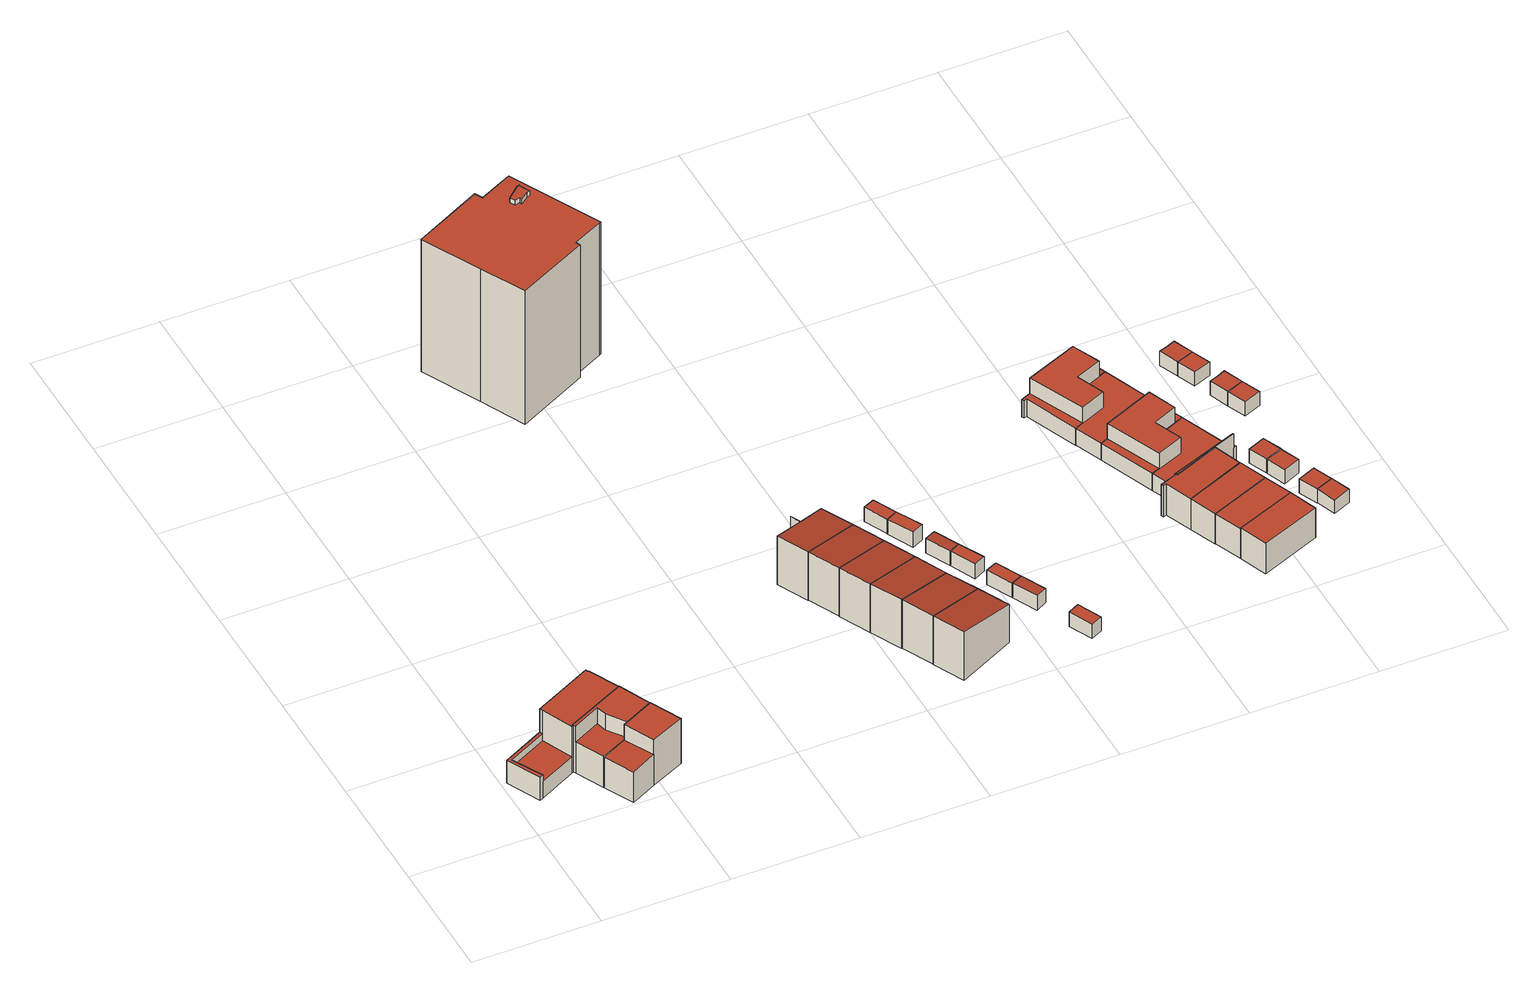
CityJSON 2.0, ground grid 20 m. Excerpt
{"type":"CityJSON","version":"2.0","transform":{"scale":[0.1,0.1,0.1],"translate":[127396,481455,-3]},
"CityObjects":{
"building1":{"type":"Building","attributes":{"b3_dak_type":"multiple horizontal","b3_h_dak_50p":5.93,"b3_h_dak_70p":5.96,"b3_h_dak_max":6.35,"b3_h_dak_min":0.41,"b3_h_maaiveld":-2.51,"b3_kas_warenhuis":false,"b3_mutatie_ahn3_ahn4":false,"b3_reconstructie_onvolledig":false,"b3_rmse_lod12":3.36,"b3_rmse_lod13":0.349,"b3_rmse_lod22":0.211,"b3_val3dity_lod12":"[]","b3_val3dity_lod13":"[]","b3_val3dity_lod22":"[]","b3_volume_lod12":894.72,"b3_volume_lod13":657.52,"b3_volume_lod22":664.89,"geconstateerd":false,"oorspronkelijkbouwjaar":2003,"status":"Pand in gebruik"},"children":["building1-1"]},
"building1-1":{"type":"BuildingPart","parents":["building1"],"geometry":[{"type":"Solid","lod":"2.2","boundaries":[[[[0,1,2,3,4,5,6,7,8,9,10]],[[11,9,8,12]],[[13,4,3,14]],[[14,3,2,15]],[[15,2,1,16]],[[17,5,4,13]],[[18,19,6,5,17]],[[20,21,22,19,18]],[[23,24,22,21]],[[25,0,10,26,27]],[[26,10,9,11]],[[28,7,6,19]],[[12,8,7,28,29]],[[16,1,0,25]],[[27,26,21,20]],[[29,28,24,23]],[[24,28,19,22]],[[27,20,18,17,13,14,15,16,25]],[[29,23,21,26,11,12]]]],"semantics":{"surfaces":[{"type":"GroundSurface"},{"type":"WallSurface","on_footprint_edge":true},{"type":"WallSurface","on_footprint_edge":false},{"type":"RoofSurface"}],"values":[[0,1,1,1,1,1,1,2,2,1,1,1,1,1,2,2,3,3,3]]}}]},
"building2":{"type":"Building","attributes":{"b3_dak_type":"multiple horizontal","b3_h_dak_50p":5.94,"b3_h_dak_70p":5.96,"b3_h_dak_max":6.34,"b3_h_dak_min":3.15,"b3_h_maaiveld":-2.44,"b3_kas_warenhuis":false,"b3_mutatie_ahn3_ahn4":false,"b3_reconstructie_onvolledig":false,"b3_rmse_lod12":1.77,"b3_rmse_lod13":1.77,"b3_rmse_lod22":0.0747,"b3_val3dity_lod12":"[]","b3_val3dity_lod13":"[]","b3_val3dity_lod22":"[]","b3_volume_lod12":487.64,"b3_volume_lod13":487.64,"b3_volume_lod22":422.28,"geconstateerd":false,"oorspronkelijkbouwjaar":2003,"status":"Pand in gebruik"},"children":["building2-1"]},
"building2-1":{"type":"BuildingPart","parents":["building2"],"geometry":[{"type":"Solid","lod":"2.2","boundaries":[[[[30,31,32,33,34,35]],[[36,33,32,37,38]],[[38,37,39,40]],[[37,32,31,41]],[[42,35,34,43]],[[43,34,33,36]],[[44,45,46,47]],[[47,46,30,35,42]],[[40,39,45,44]],[[41,31,30,46]],[[40,44,47,42,43,36,38]],[[41,46,45,39,37]]]],"semantics":{"surfaces":[{"type":"GroundSurface"},{"type":"WallSurface","on_footprint_edge":true},{"type":"WallSurface","on_footprint_edge":false},{"type":"RoofSurface"}],"values":[[0,1,2,1,1,1,2,1,2,1,3,3]]}}]},
"building3":{"type":"Building","attributes":{"b3_dak_type":"multiple horizontal","b3_h_dak_50p":5.92,"b3_h_dak_70p":5.95,"b3_h_dak_max":6.26,"b3_h_dak_min":3.17,"b3_h_maaiveld":-2.45,"b3_kas_warenhuis":false,"b3_mutatie_ahn3_ahn4":false,"b3_reconstructie_onvolledig":false,"b3_rmse_lod12":1.83,"b3_rmse_lod13":1.83,"b3_rmse_lod22":0.0848,"b3_val3dity_lod12":"[]","b3_val3dity_lod13":"[]","b3_val3dity_lod22":"[]","b3_volume_lod12":469.36,"b3_volume_lod13":469.36,"b3_volume_lod22":403.9,"geconstateerd":false,"oorspronkelijkbouwjaar":2003,"status":"Pand in gebruik"},"children":["building3-1"]},
"building3-1":{"type":"BuildingPart","parents":["building3"],"geometry":[{"type":"Solid","lod":"2.2","boundaries":[[[[48,35,49,50,51,31]],[[52,35,48,53,54]],[[55,49,35,52]],[[53,48,31,56]],[[54,53,57,58]],[[56,31,51,59]],[[59,51,50,57]],[[58,57,50,49,55]],[[59,57,53,56]],[[58,55,52,54]]]],"semantics":{"surfaces":[{"type":"GroundSurface"},{"type":"WallSurface","on_footprint_edge":true},{"type":"WallSurface","on_footprint_edge":false},{"type":"RoofSurface"}],"values":[[0,1,1,1,2,1,1,1,3,3]]}}]},
"building4":{"type":"Building","attributes":{"b3_dak_type":"multiple horizontal","b3_h_dak_50p":22.03,"b3_h_dak_70p":22.11,"b3_h_dak_max":22.99,"b3_h_dak_min":21.68,"b3_h_maaiveld":-2.44,"b3_kas_warenhuis":false,"b3_mutatie_ahn3_ahn4":false,"b3_reconstructie_onvolledig":false,"b3_rmse_lod12":0.159,"b3_rmse_lod13":0.159,"b3_rmse_lod22":0.104,"b3_val3dity_lod12":"[]","b3_val3dity_lod13":"[]","b3_val3dity_lod22":"[]","b3_volume_lod12":7779.36,"b3_volume_lod13":7779.36,"b3_volume_lod22":7761.01,"geconstateerd":false,"oorspronkelijkbouwjaar":2007,"status":"Pand in gebruik"},"children":["building4-1"]},
"building4-1":{"type":"BuildingPart","parents":["building4"],"geometry":[{"type":"Solid","lod":"2.2","boundaries":[[[[60,61,62,63,64,65,66,67,68,69]],[[70,65,64,71]],[[71,64,63,72]],[[73,74,75,76]],[[77,66,65,70]],[[78,67,66,77]],[[79,62,61,80]],[[76,75,81,82]],[[83,60,69,84]],[[84,69,68,85]],[[85,68,67,78]],[[72,63,62,79]],[[86,87,88,89]],[[90,91,87,86]],[[89,88,92,93]],[[82,81,94,95]],[[96,97,74,73]],[[80,61,60,83]],[[95,94,91,90]],[[93,92,97,96]],[[80,83,84,85,78,77,70,71,72,79],[97,92,88,87,91,94,81,75,74]],[[93,96,73,76,82,95,90,86,89]]]],"semantics":{"surfaces":[{"type":"GroundSurface"},{"type":"WallSurface","on_footprint_edge":true},{"type":"WallSurface","on_footprint_edge":false},{"type":"RoofSurface"}],"values":[[0,1,1,2,1,1,1,2,1,1,1,1,2,2,2,2,2,1,2,2,3,3]]}}]},
"building5":{"type":"Building","attributes":{"b3_dak_type":"multiple horizontal","b3_h_dak_50p":5.38,"b3_h_dak_70p":5.83,"b3_h_dak_max":6.62,"b3_h_dak_min":0.41,"b3_h_maaiveld":-2.47,"b3_kas_warenhuis":false,"b3_mutatie_ahn3_ahn4":false,"b3_reconstructie_onvolledig":false,"b3_rmse_lod12":1.92,"b3_rmse_lod13":0.634,"b3_rmse_lod22":0.0425,"b3_val3dity_lod12":"[]","b3_val3dity_lod13":"[]","b3_val3dity_lod22":"[]","b3_volume_lod12":529.55,"b3_volume_lod13":488.5,"b3_volume_lod22":467.4,"geconstateerd":false,"oorspronkelijkbouwjaar":2004,"status":"Pand in gebruik"},"children":["building5-1"]},
"building5-1":{"type":"BuildingPart","parents":["building5"],"geometry":[{"type":"Solid","lod":"2.2","boundaries":[[[[98,99,100,101,102,103,104,105]],[[106,101,100,107]],[[108,99,98,109]],[[109,98,105,110]],[[111,112,104,103,113]],[[114,115,112,111]],[[113,103,102,116]],[[116,102,101,106]],[[107,100,99,108,117]],[[117,108,115,114]],[[110,105,104,112]],[[117,114,111,113,116,106,107]],[[110,112,115,108,109]]]],"semantics":{"surfaces":[{"type":"GroundSurface"},{"type":"WallSurface","on_footprint_edge":true},{"type":"WallSurface","on_footprint_edge":false},{"type":"RoofSurface"}],"values":[[0,1,1,1,1,2,1,1,1,2,1,3,3]]}}]},
"building6":{"type":"Building","attributes":{"b3_dak_type":"multiple horizontal","b3_h_dak_50p":5.51,"b3_h_dak_70p":5.9,"b3_h_dak_max":6.64,"b3_h_dak_min":4.49,"b3_h_maaiveld":-2.45,"b3_kas_warenhuis":false,"b3_mutatie_ahn3_ahn4":false,"b3_reconstructie_onvolledig":false,"b3_rmse_lod12":0.691,"b3_rmse_lod13":0.691,"b3_rmse_lod22":0.0386,"b3_val3dity_lod12":"[]","b3_val3dity_lod13":"[]","b3_val3dity_lod22":"[]","b3_volume_lod12":462.56,"b3_volume_lod13":462.56,"b3_volume_lod22":440.81,"geconstateerd":false,"oorspronkelijkbouwjaar":2004,"status":"Pand in gebruik"},"children":["building6-1"]},
"building6-1":{"type":"BuildingPart","parents":["building6"],"geometry":[{"type":"Solid","lod":"2.2","boundaries":[[[[118,119,120,121]],[[122,119,118,123]],[[123,118,121,107]],[[106,120,119,122]],[[107,121,120,106]],[[107,106,122,123]]]],"semantics":{"surfaces":[{"type":"GroundSurface"},{"type":"WallSurface","on_footprint_edge":true},{"type":"RoofSurface"}],"values":[[0,1,1,1,1,2]]}}]},
"building7":{"type":"Building","attributes":{"b3_dak_type":"multiple horizontal","b3_h_dak_50p":5.5,"b3_h_dak_70p":5.89,"b3_h_dak_max":6.67,"b3_h_dak_min":0.16,"b3_h_maaiveld":-2.48,"b3_kas_warenhuis":false,"b3_mutatie_ahn3_ahn4":false,"b3_reconstructie_onvolledig":false,"b3_rmse_lod12":1.11,"b3_rmse_lod13":1.11,"b3_rmse_lod22":0.674,"b3_val3dity_lod12":"[]","b3_val3dity_lod13":"[]","b3_val3dity_lod22":"[]","b3_volume_lod12":463.87,"b3_volume_lod13":463.87,"b3_volume_lod22":442.3,"geconstateerd":false,"oorspronkelijkbouwjaar":2004,"status":"Pand in gebruik"},"children":["building7-1"]},
"building7-1":{"type":"BuildingPart","parents":["building7"],"geometry":[{"type":"Solid","lod":"2.2","boundaries":[[[[124,125,126,127]],[[128,125,124,129]],[[129,124,127,123]],[[122,126,125,128]],[[123,127,126,122]],[[123,122,128,129]]]],"semantics":{"surfaces":[{"type":"GroundSurface"},{"type":"WallSurface","on_footprint_edge":true},{"type":"RoofSurface"}],"values":[[0,1,1,1,1,2]]}}]},
"building8":{"type":"Building","attributes":{"b3_dak_type":"multiple horizontal","b3_h_dak_50p":5.53,"b3_h_dak_70p":5.92,"b3_h_dak_max":6.64,"b3_h_dak_min":-2.44,"b3_h_maaiveld":-2.46,"b3_kas_warenhuis":false,"b3_mutatie_ahn3_ahn4":false,"b3_reconstructie_onvolledig":false,"b3_rmse_lod12":1.17,"b3_rmse_lod13":1.17,"b3_rmse_lod22":0.809,"b3_val3dity_lod12":"[]","b3_val3dity_lod13":"[]","b3_val3dity_lod22":"[]","b3_volume_lod12":462.6,"b3_volume_lod13":462.6,"b3_volume_lod22":441.04,"geconstateerd":false,"oorspronkelijkbouwjaar":2004,"status":"Pand in gebruik"},"children":["building8-1"]},
"building8-1":{"type":"BuildingPart","parents":["building8"],"geometry":[{"type":"Solid","lod":"2.2","boundaries":[[[[130,131,125,124]],[[132,131,130,133]],[[133,130,124,129]],[[128,125,131,132]],[[129,124,125,128]],[[129,128,132,133]]]],"semantics":{"surfaces":[{"type":"GroundSurface"},{"type":"WallSurface","on_footprint_edge":true},{"type":"RoofSurface"}],"values":[[0,1,1,1,1,2]]}}]},
"building9":{"type":"Building","attributes":{"b3_dak_type":"multiple horizontal","b3_h_dak_50p":5.51,"b3_h_dak_70p":5.91,"b3_h_dak_max":6.62,"b3_h_dak_min":4.47,"b3_h_maaiveld":-2.45,"b3_kas_warenhuis":false,"b3_mutatie_ahn3_ahn4":false,"b3_reconstructie_onvolledig":false,"b3_rmse_lod12":0.677,"b3_rmse_lod13":0.677,"b3_rmse_lod22":0.0401,"b3_val3dity_lod12":"[]","b3_val3dity_lod13":"[]","b3_val3dity_lod22":"[]","b3_volume_lod12":461.9,"b3_volume_lod13":461.9,"b3_volume_lod22":440.9,"geconstateerd":false,"oorspronkelijkbouwjaar":2004,"status":"Pand in gebruik"},"children":["building9-1"]},
"building9-1":{"type":"BuildingPart","parents":["building9"],"geometry":[{"type":"Solid","lod":"2.2","boundaries":[[[[134,135,136,137]],[[133,135,134,132]],[[138,136,135,133]],[[132,134,137,139]],[[139,137,136,138]],[[139,138,133,132]]]],"semantics":{"surfaces":[{"type":"GroundSurface"},{"type":"WallSurface","on_footprint_edge":true},{"type":"RoofSurface"}],"values":[[0,1,1,1,1,2]]}}]},
"building10":{"type":"Building","attributes":{"b3_dak_type":"multiple horizontal","b3_h_dak_50p":5.49,"b3_h_dak_70p":5.87,"b3_h_dak_max":6.61,"b3_h_dak_min":4.48,"b3_h_maaiveld":-2.46,"b3_kas_warenhuis":false,"b3_mutatie_ahn3_ahn4":false,"b3_reconstructie_onvolledig":false,"b3_rmse_lod12":0.674,"b3_rmse_lod13":0.674,"b3_rmse_lod22":0.0416,"b3_val3dity_lod12":"[]","b3_val3dity_lod13":"[]","b3_val3dity_lod22":"[]","b3_volume_lod12":463.27,"b3_volume_lod13":463.27,"b3_volume_lod22":441.99,"geconstateerd":false,"oorspronkelijkbouwjaar":2004,"status":"Pand in gebruik"},"children":["building10-1"]},
"building10-1":{"type":"BuildingPart","parents":["building10"],"geometry":[{"type":"Solid","lod":"2.2","boundaries":[[[[140,141,142,143]],[[144,141,140,145]],[[145,140,143,138]],[[139,142,141,144]],[[138,143,142,139]],[[138,139,144,145]]]],"semantics":{"surfaces":[{"type":"GroundSurface"},{"type":"WallSurface","on_footprint_edge":true},{"type":"RoofSurface"}],"values":[[0,1,1,1,1,2]]}}]},
"building11":{"type":"Building","attributes":{"b3_dak_type":"multiple horizontal","b3_h_dak_50p":0.03,"b3_h_dak_70p":0.05,"b3_h_dak_max":0.15,"b3_h_dak_min":-0.16,"b3_h_maaiveld":-2.65,"b3_kas_warenhuis":false,"b3_mutatie_ahn3_ahn4":false,"b3_reconstructie_onvolledig":false,"b3_rmse_lod12":0.042,"b3_rmse_lod13":0.042,"b3_rmse_lod22":0.0392,"b3_val3dity_lod12":"[]","b3_val3dity_lod13":"[]","b3_val3dity_lod22":"[]","b3_volume_lod12":22.2,"b3_volume_lod13":22.2,"b3_volume_lod22":22.12,"geconstateerd":false,"oorspronkelijkbouwjaar":2004,"status":"Pand in gebruik"},"children":["building11-1"]},
"building11-1":{"type":"BuildingPart","parents":["building11"],"geometry":[{"type":"Solid","lod":"2.2","boundaries":[[[[146,147,148,149]],[[150,147,146,151]],[[152,148,147,150]],[[151,146,149,153]],[[153,149,148,152]],[[153,152,150,151]]]],"semantics":{"surfaces":[{"type":"GroundSurface"},{"type":"WallSurface","on_footprint_edge":true},{"type":"RoofSurface"}],"values":[[0,1,1,1,1,2]]}}]},
"building12":{"type":"Building","attributes":{"b3_dak_type":"multiple horizontal","b3_h_dak_50p":0.05,"b3_h_dak_70p":0.07,"b3_h_dak_max":0.18,"b3_h_dak_min":-0.13,"b3_h_maaiveld":-2.66,"b3_kas_warenhuis":false,"b3_mutatie_ahn3_ahn4":false,"b3_reconstructie_onvolledig":false,"b3_rmse_lod12":0.0441,"b3_rmse_lod13":0.0441,"b3_rmse_lod22":0.0405,"b3_val3dity_lod12":"[]","b3_val3dity_lod13":"[]","b3_val3dity_lod22":"[]","b3_volume_lod12":24.96,"b3_volume_lod13":24.96,"b3_volume_lod22":24.84,"geconstateerd":false,"oorspronkelijkbouwjaar":2004,"status":"Pand in gebruik"},"children":["building12-1"]},
"building12-1":{"type":"BuildingPart","parents":["building12"],"geometry":[{"type":"Solid","lod":"2.2","boundaries":[[[[154,155,156,157]],[[152,155,154,153]],[[158,156,155,152]],[[153,154,157,159]],[[159,157,156,158]],[[159,158,152,153]]]],"semantics":{"surfaces":[{"type":"GroundSurface"},{"type":"WallSurface","on_footprint_edge":true},{"type":"RoofSurface"}],"values":[[0,1,1,1,1,2]]}}]},
"building13":{"type":"Building","attributes":{"b3_dak_type":"multiple horizontal","b3_h_dak_50p":0.04,"b3_h_dak_70p":0.06,"b3_h_dak_max":0.17,"b3_h_dak_min":-0.24,"b3_h_maaiveld":-2.63,"b3_kas_warenhuis":false,"b3_mutatie_ahn3_ahn4":false,"b3_reconstructie_onvolledig":false,"b3_rmse_lod12":0.0513,"b3_rmse_lod13":0.0513,"b3_rmse_lod22":0.0457,"b3_val3dity_lod12":"[]","b3_val3dity_lod13":"[]","b3_val3dity_lod22":"[]","b3_volume_lod12":23.04,"b3_volume_lod13":23.04,"b3_volume_lod22":22.96,"geconstateerd":false,"oorspronkelijkbouwjaar":2004,"status":"Pand in gebruik"},"children":["building13-1"]},
"building13-1":{"type":"BuildingPart","parents":["building13"],"geometry":[{"type":"Solid","lod":"2.2","boundaries":[[[[160,161,162,163]],[[164,161,160,165]],[[165,160,163,166]],[[167,162,161,164]],[[166,163,162,167]],[[166,167,164,165]]]],"semantics":{"surfaces":[{"type":"GroundSurface"},{"type":"WallSurface","on_footprint_edge":true},{"type":"RoofSurface"}],"values":[[0,1,1,1,1,2]]}}]},
"building14":{"type":"Building","attributes":{"b3_dak_type":"multiple horizontal","b3_h_dak_50p":0.05,"b3_h_dak_70p":0.07,"b3_h_dak_max":0.26,"b3_h_dak_min":-0.05,"b3_h_maaiveld":-2.63,"b3_kas_warenhuis":false,"b3_mutatie_ahn3_ahn4":false,"b3_reconstructie_onvolledig":false,"b3_rmse_lod12":0.0462,"b3_rmse_lod13":0.0462,"b3_rmse_lod22":0.042,"b3_val3dity_lod12":"[]","b3_val3dity_lod13":"[]","b3_val3dity_lod22":"[]","b3_volume_lod12":24.1,"b3_volume_lod13":24.1,"b3_volume_lod22":24.06,"geconstateerd":false,"oorspronkelijkbouwjaar":2004,"status":"Pand in gebruik"},"children":["building14-1"]},
"building14-1":{"type":"BuildingPart","parents":["building14"],"geometry":[{"type":"Solid","lod":"2.2","boundaries":[[[[161,160,168,169]],[[165,160,161,164]],[[170,168,160,165]],[[164,161,169,171]],[[171,169,168,170]],[[171,170,165,164]]]],"semantics":{"surfaces":[{"type":"GroundSurface"},{"type":"WallSurface","on_footprint_edge":true},{"type":"RoofSurface"}],"values":[[0,1,1,1,1,2]]}}]},
"building15":{"type":"Building","attributes":{"b3_dak_type":"multiple horizontal","b3_h_dak_50p":0.04,"b3_h_dak_70p":0.05,"b3_h_dak_max":0.16,"b3_h_dak_min":-0.13,"b3_h_maaiveld":-2.64,"b3_kas_warenhuis":false,"b3_mutatie_ahn3_ahn4":false,"b3_reconstructie_onvolledig":false,"b3_rmse_lod12":0.0455,"b3_rmse_lod13":0.0455,"b3_rmse_lod22":0.0414,"b3_val3dity_lod12":"[]","b3_val3dity_lod13":"[]","b3_val3dity_lod22":"[]","b3_volume_lod12":24.13,"b3_volume_lod13":24.13,"b3_volume_lod22":24.02,"geconstateerd":false,"oorspronkelijkbouwjaar":2004,"status":"Pand in gebruik"},"children":["building15-1"]},
"building15-1":{"type":"BuildingPart","parents":["building15"],"geometry":[{"type":"Solid","lod":"2.2","boundaries":[[[[172,173,174,175]],[[176,173,172,177]],[[178,174,173,176]],[[177,172,175,179]],[[179,175,174,178]],[[179,178,176,177]]]],"semantics":{"surfaces":[{"type":"GroundSurface"},{"type":"WallSurface","on_footprint_edge":true},{"type":"RoofSurface"}],"values":[[0,1,1,1,1,2]]}}]},
"building16":{"type":"Building","attributes":{"b3_dak_type":"multiple horizontal","b3_h_dak_50p":0.04,"b3_h_dak_70p":0.06,"b3_h_dak_max":0.22,"b3_h_dak_min":-0.2,"b3_h_maaiveld":-2.63,"b3_kas_warenhuis":false,"b3_mutatie_ahn3_ahn4":false,"b3_reconstructie_onvolledig":false,"b3_rmse_lod12":0.0505,"b3_rmse_lod13":0.0505,"b3_rmse_lod22":0.0453,"b3_val3dity_lod12":"[]","b3_val3dity_lod13":"[]","b3_val3dity_lod22":"[]","b3_volume_lod12":23.14,"b3_volume_lod13":23.14,"b3_volume_lod22":23.05,"geconstateerd":false,"oorspronkelijkbouwjaar":2004,"status":"Pand in gebruik"},"children":["building16-1"]},
"building16-1":{"type":"BuildingPart","parents":["building16"],"geometry":[{"type":"Solid","lod":"2.2","boundaries":[[[[175,174,180,181]],[[178,174,175,182]],[[183,180,174,178]],[[182,175,181,184]],[[184,181,180,183]],[[184,183,178,182]]]],"semantics":{"surfaces":[{"type":"GroundSurface"},{"type":"WallSurface","on_footprint_edge":true},{"type":"RoofSurface"}],"values":[[0,1,1,1,1,2]]}}]},
"building17":{"type":"Building","attributes":{"b3_dak_type":"multiple horizontal","b3_h_dak_50p":0.05,"b3_h_dak_70p":0.06,"b3_h_dak_max":0.2,"b3_h_dak_min":-0.09,"b3_h_maaiveld":-2.61,"b3_kas_warenhuis":false,"b3_mutatie_ahn3_ahn4":false,"b3_reconstructie_onvolledig":false,"b3_rmse_lod12":0.0438,"b3_rmse_lod13":0.0438,"b3_rmse_lod22":0.0422,"b3_val3dity_lod12":"[]","b3_val3dity_lod13":"[]","b3_val3dity_lod22":"[]","b3_volume_lod12":21.63,"b3_volume_lod13":21.63,"b3_volume_lod22":21.57,"geconstateerd":false,"oorspronkelijkbouwjaar":2004,"status":"Pand in gebruik"},"children":["building17-1"]},
"building17-1":{"type":"BuildingPart","parents":["building17"],"geometry":[{"type":"Solid","lod":"2.2","boundaries":[[[[185,186,187,188]],[[189,186,185,190]],[[191,187,186,189]],[[190,185,188,192]],[[192,188,187,191]],[[192,191,189,190]]]],"semantics":{"surfaces":[{"type":"GroundSurface"},{"type":"WallSurface","on_footprint_edge":true},{"type":"RoofSurface"}],"values":[[0,1,1,1,1,2]]}}]},
"building18":{"type":"Building","attributes":{"b3_dak_type":"multiple horizontal","b3_h_dak_50p":3.53,"b3_h_dak_70p":3.54,"b3_h_dak_max":3.64,"b3_h_dak_min":0.43,"b3_h_maaiveld":-2.48,"b3_kas_warenhuis":false,"b3_mutatie_ahn3_ahn4":false,"b3_reconstructie_onvolledig":false,"b3_rmse_lod12":1.44,"b3_rmse_lod13":1.44,"b3_rmse_lod22":0.43,"b3_val3dity_lod12":"[]","b3_val3dity_lod13":"[]","b3_val3dity_lod22":"[]","b3_volume_lod12":504.89,"b3_volume_lod13":504.89,"b3_volume_lod22":448.36,"geconstateerd":false,"oorspronkelijkbouwjaar":1974,"status":"Pand in gebruik"},"children":["building18-1"]},
"building18-1":{"type":"BuildingPart","parents":["building18"],"geometry":[{"type":"Solid","lod":"2.2","boundaries":[[[[193,194,195,196,197,198,199,200,201,202,203,204,205,206,207,208]],[[209,201,200,210]],[[211,202,201,209]],[[212,194,193,213]],[[213,193,208,214]],[[210,200,199,215]],[[215,199,198,216]],[[214,208,207,217]],[[216,198,197,218]],[[217,207,206,219]],[[220,205,204,221]],[[221,204,203,222,223]],[[224,195,194,212]],[[223,222,225,226]],[[226,225,196,195,224,227]],[[228,219,206,205,220]],[[218,197,196,225]],[[222,203,202,211]],[[227,224,219,228]],[[219,224,212,213,214,217]],[[222,211,209,210,215,216,218,225]],[[227,228,220,221,223,226]]]],"semantics":{"surfaces":[{"type":"GroundSurface"},{"type":"WallSurface","on_footprint_edge":true},{"type":"WallSurface","on_footprint_edge":false},{"type":"RoofSurface"}],"values":[[0,1,1,1,1,1,1,1,1,1,1,1,1,2,1,1,1,1,2,3,3,3]]}}]},
"building19":{"type":"Building","attributes":{"b3_dak_type":"multiple horizontal","b3_h_dak_50p":3.21,"b3_h_dak_70p":3.25,"b3_h_dak_max":3.5,"b3_h_dak_min":3.13,"b3_h_maaiveld":-2.41,"b3_kas_warenhuis":false,"b3_mutatie_ahn3_ahn4":false,"b3_reconstructie_onvolledig":false,"b3_rmse_lod12":0.0863,"b3_rmse_lod13":0.0863,"b3_rmse_lod22":0.0724,"b3_val3dity_lod12":"[]","b3_val3dity_lod13":"[]","b3_val3dity_lod22":"[]","b3_volume_lod12":278.49,"b3_volume_lod13":278.49,"b3_volume_lod22":277.07,"geconstateerd":false,"oorspronkelijkbouwjaar":1974,"status":"Pand in gebruik"},"children":["building19-1"]},
"building19-1":{"type":"BuildingPart","parents":["building19"],"geometry":[{"type":"Solid","lod":"2.2","boundaries":[[[[229,230,231,232,233,234,235,236]],[[237,233,232,238]],[[239,234,233,237]],[[240,235,234,239]],[[238,232,231,241]],[[242,230,229,243]],[[241,231,230,242]],[[243,229,236,244]],[[244,236,235,240]],[[244,240,239,237,238,241,242,243]]]],"semantics":{"surfaces":[{"type":"GroundSurface"},{"type":"WallSurface","on_footprint_edge":true},{"type":"RoofSurface"}],"values":[[0,1,1,1,1,1,1,1,1,2]]}}]},
"building20":{"type":"Building","attributes":{"b3_dak_type":"multiple horizontal","b3_h_dak_50p":3.19,"b3_h_dak_70p":3.2,"b3_h_dak_max":3.31,"b3_h_dak_min":3.12,"b3_h_maaiveld":-2.36,"b3_kas_warenhuis":false,"b3_mutatie_ahn3_ahn4":false,"b3_reconstructie_onvolledig":false,"b3_rmse_lod12":0.0229,"b3_rmse_lod13":0.0229,"b3_rmse_lod22":0.0209,"b3_val3dity_lod12":"[]","b3_val3dity_lod13":"[]","b3_val3dity_lod22":"[]","b3_volume_lod12":269.62,"b3_volume_lod13":269.62,"b3_volume_lod22":269.23,"geconstateerd":false,"oorspronkelijkbouwjaar":1974,"status":"Pand in gebruik"},"children":["building20-1"]},
"building20-1":{"type":"BuildingPart","parents":["building20"],"geometry":[{"type":"Solid","lod":"2.2","boundaries":[[[[245,246,247,236,248]],[[249,247,246,250]],[[251,248,236,244]],[[244,236,247,249]],[[250,246,245,252]],[[252,245,248,251]],[[252,251,244,249,250]]]],"semantics":{"surfaces":[{"type":"GroundSurface"},{"type":"WallSurface","on_footprint_edge":true},{"type":"RoofSurface"}],"values":[[0,1,1,1,1,1,2]]}}]},
"building21":{"type":"Building","attributes":{"b3_dak_type":"multiple horizontal","b3_h_dak_50p":3.19,"b3_h_dak_70p":3.2,"b3_h_dak_max":3.3,"b3_h_dak_min":3.12,"b3_h_maaiveld":-2.34,"b3_kas_warenhuis":false,"b3_mutatie_ahn3_ahn4":false,"b3_reconstructie_onvolledig":false,"b3_rmse_lod12":0.0255,"b3_rmse_lod13":0.0255,"b3_rmse_lod22":0.0231,"b3_val3dity_lod12":"[]","b3_val3dity_lod13":"[]","b3_val3dity_lod22":"[]","b3_volume_lod12":270.54,"b3_volume_lod13":270.54,"b3_volume_lod22":270.03,"geconstateerd":false,"oorspronkelijkbouwjaar":1974,"status":"Pand in gebruik"},"children":["building21-1"]},
"building21-1":{"type":"BuildingPart","parents":["building21"],"geometry":[{"type":"Solid","lod":"2.2","boundaries":[[[[253,254,255,256]],[[250,254,253,249]],[[257,255,254,250]],[[249,253,256,258]],[[258,256,255,257]],[[258,257,250,249]]]],"semantics":{"surfaces":[{"type":"GroundSurface"},{"type":"WallSurface","on_footprint_edge":true},{"type":"RoofSurface"}],"values":[[0,1,1,1,1,2]]}}]},
"building22":{"type":"Building","attributes":{"b3_dak_type":"multiple horizontal","b3_h_dak_50p":3.51,"b3_h_dak_70p":3.53,"b3_h_dak_max":3.8,"b3_h_dak_min":0.61,"b3_h_maaiveld":-2.36,"b3_kas_warenhuis":false,"b3_mutatie_ahn3_ahn4":false,"b3_reconstructie_onvolledig":false,"b3_rmse_lod12":1.44,"b3_rmse_lod13":1.44,"b3_rmse_lod22":0.496,"b3_val3dity_lod12":"[]","b3_val3dity_lod13":"[]","b3_val3dity_lod22":"[]","b3_volume_lod12":491.62,"b3_volume_lod13":491.62,"b3_volume_lod22":436.11,"geconstateerd":false,"oorspronkelijkbouwjaar":1974,"status":"Pand in gebruik"},"children":["building22-1"]},
"building22-1":{"type":"BuildingPart","parents":["building22"],"geometry":[{"type":"Solid","lod":"2.2","boundaries":[[[[259,260,261,262,263,264,265,266,267,268]],[[269,270,271,272]],[[270,267,266,273]],[[274,260,259,275]],[[275,259,268,276]],[[273,266,265,277]],[[278,263,262,279]],[[272,271,264,263,278]],[[280,281,276,282]],[[281,261,260,274]],[[277,265,264,271]],[[282,276,268,267,270,269]],[[279,262,261,281,280]],[[281,274,275,276]],[[277,271,270,273]],[[279,280,282,269,272,278]]]],"semantics":{"surfaces":[{"type":"GroundSurface"},{"type":"WallSurface","on_footprint_edge":false},{"type":"WallSurface","on_footprint_edge":true},{"type":"RoofSurface"}],"values":[[0,1,2,2,2,2,2,2,1,2,2,2,2,3,3,3]]}}]},
"building23":{"type":"Building","attributes":{"b3_dak_type":"multiple horizontal","b3_h_dak_50p":3.2,"b3_h_dak_70p":3.24,"b3_h_dak_max":3.52,"b3_h_dak_min":3.11,"b3_h_maaiveld":-2.33,"b3_kas_warenhuis":false,"b3_mutatie_ahn3_ahn4":false,"b3_reconstructie_onvolledig":false,"b3_rmse_lod12":0.0971,"b3_rmse_lod13":0.0971,"b3_rmse_lod22":0.0737,"b3_val3dity_lod12":"[]","b3_val3dity_lod13":"[]","b3_val3dity_lod22":"[]","b3_volume_lod12":273.11,"b3_volume_lod13":273.11,"b3_volume_lod22":271.87,"geconstateerd":false,"oorspronkelijkbouwjaar":1974,"status":"Pand in gebruik"},"children":["building23-1"]},
"building23-1":{"type":"BuildingPart","parents":["building23"],"geometry":[{"type":"Solid","lod":"2.2","boundaries":[[[[256,255,283,284]],[[257,255,256,285]],[[286,283,255,257]],[[285,256,284,287]],[[287,284,283,286]],[[287,286,257,285]]]],"semantics":{"surfaces":[{"type":"GroundSurface"},{"type":"WallSurface","on_footprint_edge":true},{"type":"RoofSurface"}],"values":[[0,1,1,1,1,2]]}}]},
"building24":{"type":"Building","attributes":{"b3_dak_type":"multiple horizontal","b3_h_dak_50p":0.74,"b3_h_dak_70p":0.75,"b3_h_dak_max":3.65,"b3_h_dak_min":0.63,"b3_h_maaiveld":-2.36,"b3_kas_warenhuis":false,"b3_mutatie_ahn3_ahn4":false,"b3_reconstructie_onvolledig":false,"b3_rmse_lod12":0.631,"b3_rmse_lod13":0.631,"b3_rmse_lod22":0.635,"b3_val3dity_lod12":"[]","b3_val3dity_lod13":"[]","b3_val3dity_lod22":"[]","b3_volume_lod12":256.49,"b3_volume_lod13":256.49,"b3_volume_lod22":255.33,"geconstateerd":false,"oorspronkelijkbouwjaar":1974,"status":"Pand in gebruik"},"children":["building24-1"]},
"building24-1":{"type":"BuildingPart","parents":["building24"],"geometry":[{"type":"Solid","lod":"2.2","boundaries":[[[[288,289,290,259,266,291]],[[275,259,290,211]],[[292,289,288,293]],[[211,290,289,292]],[[293,288,291,217]],[[217,291,266,273]],[[273,266,259,275]],[[273,275,211,292,293,217]]]],"semantics":{"surfaces":[{"type":"GroundSurface"},{"type":"WallSurface","on_footprint_edge":true},{"type":"RoofSurface"}],"values":[[0,1,1,1,1,1,1,2]]}}]},
"building25":{"type":"Building","attributes":{"b3_dak_type":"multiple horizontal","b3_h_dak_50p":0.72,"b3_h_dak_70p":0.73,"b3_h_dak_max":3.31,"b3_h_dak_min":0.63,"b3_h_maaiveld":-2.36,"b3_kas_warenhuis":false,"b3_mutatie_ahn3_ahn4":false,"b3_reconstructie_onvolledig":false,"b3_rmse_lod12":0.509,"b3_rmse_lod13":0.509,"b3_rmse_lod22":0.0355,"b3_val3dity_lod12":"[]","b3_val3dity_lod13":"[]","b3_val3dity_lod22":"[]","b3_volume_lod12":254.57,"b3_volume_lod13":254.57,"b3_volume_lod22":263.53,"geconstateerd":false,"oorspronkelijkbouwjaar":1974,"status":"Pand in gebruik"},"children":["building25-1"]},
"building25-1":{"type":"BuildingPart","parents":["building25"],"geometry":[{"type":"Solid","lod":"2.2","boundaries":[[[[263,262,260,294,295,296,297,234,233,298,265]],[[299,295,294,300]],[[301,262,263,302]],[[274,260,262,301]],[[302,263,265,277]],[[277,265,298,303]],[[304,303,298,233,237]],[[305,297,296,306]],[[239,234,297,305,307]],[[237,233,234,239]],[[300,294,260,274]],[[306,296,295,299]],[[307,305,308,309]],[[309,308,303,304]],[[309,304,237,239,307]],[[303,308,305,306,299,300,274,301,302,277]]]],"semantics":{"surfaces":[{"type":"GroundSurface"},{"type":"WallSurface","on_footprint_edge":true},{"type":"WallSurface","on_footprint_edge":false},{"type":"RoofSurface"}],"values":[[0,1,1,1,1,1,1,1,1,1,1,1,2,2,3,3]]}}]},
"building26":{"type":"Building","attributes":{"b3_dak_type":"multiple horizontal","b3_h_dak_50p":0.16,"b3_h_dak_70p":0.17,"b3_h_dak_max":0.23,"b3_h_dak_min":0.08,"b3_h_maaiveld":-2.39,"b3_kas_warenhuis":false,"b3_mutatie_ahn3_ahn4":false,"b3_reconstructie_onvolledig":false,"b3_rmse_lod12":0.0251,"b3_rmse_lod13":0.0251,"b3_rmse_lod22":0.0237,"b3_val3dity_lod12":"[]","b3_val3dity_lod13":"[]","b3_val3dity_lod22":"[]","b3_volume_lod12":25.3,"b3_volume_lod13":25.3,"b3_volume_lod22":25.23,"geconstateerd":false,"oorspronkelijkbouwjaar":1974,"status":"Pand in gebruik"},"children":["building26-1"]},
"building26-1":{"type":"BuildingPart","parents":["building26"],"geometry":[{"type":"Solid","lod":"2.2","boundaries":[[[[310,311,312,313]],[[314,311,310,315]],[[315,310,313,316]],[[317,312,311,314]],[[316,313,312,317]],[[316,317,314,315]]]],"semantics":{"surfaces":[{"type":"GroundSurface"},{"type":"WallSurface","on_footprint_edge":true},{"type":"RoofSurface"}],"values":[[0,1,1,1,1,2]]}}]},
"building27":{"type":"Building","attributes":{"b3_dak_type":"multiple horizontal","b3_h_dak_50p":0.16,"b3_h_dak_70p":0.17,"b3_h_dak_max":0.23,"b3_h_dak_min":-0.01,"b3_h_maaiveld":-2.41,"b3_kas_warenhuis":false,"b3_mutatie_ahn3_ahn4":false,"b3_reconstructie_onvolledig":false,"b3_rmse_lod12":0.0305,"b3_rmse_lod13":0.0305,"b3_rmse_lod22":0.027,"b3_val3dity_lod12":"[]","b3_val3dity_lod13":"[]","b3_val3dity_lod22":"[]","b3_volume_lod12":25.46,"b3_volume_lod13":25.46,"b3_volume_lod22":25.35,"geconstateerd":false,"oorspronkelijkbouwjaar":1974,"status":"Pand in gebruik"},"children":["building27-1"]},
"building27-1":{"type":"BuildingPart","parents":["building27"],"geometry":[{"type":"Solid","lod":"2.2","boundaries":[[[[311,310,318,319]],[[320,310,311,314]],[[321,318,310,320]],[[314,311,319,322]],[[322,319,318,321]],[[322,321,320,314]]]],"semantics":{"surfaces":[{"type":"GroundSurface"},{"type":"WallSurface","on_footprint_edge":true},{"type":"RoofSurface"}],"values":[[0,1,1,1,1,2]]}}]},
"building28":{"type":"Building","attributes":{"b3_dak_type":"multiple horizontal","b3_h_dak_50p":0.17,"b3_h_dak_70p":0.18,"b3_h_dak_max":0.38,"b3_h_dak_min":0.04,"b3_h_maaiveld":-2.37,"b3_kas_warenhuis":false,"b3_mutatie_ahn3_ahn4":false,"b3_reconstructie_onvolledig":false,"b3_rmse_lod12":0.0466,"b3_rmse_lod13":0.0466,"b3_rmse_lod22":0.0465,"b3_val3dity_lod12":"[]","b3_val3dity_lod13":"[]","b3_val3dity_lod22":"[]","b3_volume_lod12":25.24,"b3_volume_lod13":25.24,"b3_volume_lod22":25.22,"geconstateerd":false,"oorspronkelijkbouwjaar":1974,"status":"Pand in gebruik"},"children":["building28-1"]},
"building28-1":{"type":"BuildingPart","parents":["building28"],"geometry":[{"type":"Solid","lod":"2.2","boundaries":[[[[323,324,325,326]],[[327,324,323,328]],[[329,325,324,327]],[[328,323,326,330]],[[330,326,325,329]],[[330,329,327,328]]]],"semantics":{"surfaces":[{"type":"GroundSurface"},{"type":"WallSurface","on_footprint_edge":true},{"type":"RoofSurface"}],"values":[[0,1,1,1,1,2]]}}]},
"building29":{"type":"Building","attributes":{"b3_dak_type":"multiple horizontal","b3_h_dak_50p":0.16,"b3_h_dak_70p":0.17,"b3_h_dak_max":0.2,"b3_h_dak_min":-0.01,"b3_h_maaiveld":-2.35,"b3_kas_warenhuis":false,"b3_mutatie_ahn3_ahn4":false,"b3_reconstructie_onvolledig":false,"b3_rmse_lod12":0.029,"b3_rmse_lod13":0.029,"b3_rmse_lod22":0.0273,"b3_val3dity_lod12":"[]","b3_val3dity_lod13":"[]","b3_val3dity_lod22":"[]","b3_volume_lod12":24.9,"b3_volume_lod13":24.9,"b3_volume_lod22":24.8,"geconstateerd":false,"oorspronkelijkbouwjaar":1974,"status":"Pand in gebruik"},"children":["building29-1"]},
"building29-1":{"type":"BuildingPart","parents":["building29"],"geometry":[{"type":"Solid","lod":"2.2","boundaries":[[[[331,332,333,334]],[[329,332,331,330]],[[335,333,332,329]],[[330,331,334,336]],[[336,334,333,335]],[[336,335,329,330]]]],"semantics":{"surfaces":[{"type":"GroundSurface"},{"type":"WallSurface","on_footprint_edge":true},{"type":"RoofSurface"}],"values":[[0,1,1,1,1,2]]}}]},
"building30":{"type":"Building","attributes":{"b3_dak_type":"multiple horizontal","b3_h_dak_50p":0.16,"b3_h_dak_70p":0.17,"b3_h_dak_max":0.21,"b3_h_dak_min":-0.02,"b3_h_maaiveld":-2.38,"b3_kas_warenhuis":false,"b3_mutatie_ahn3_ahn4":false,"b3_reconstructie_onvolledig":false,"b3_rmse_lod12":0.03,"b3_rmse_lod13":0.03,"b3_rmse_lod22":0.0267,"b3_val3dity_lod12":"[]","b3_val3dity_lod13":"[]","b3_val3dity_lod22":"[]","b3_volume_lod12":25.07,"b3_volume_lod13":25.07,"b3_volume_lod22":24.96,"geconstateerd":false,"oorspronkelijkbouwjaar":1974,"status":"Pand in gebruik"},"children":["building30-1"]},
"building30-1":{"type":"BuildingPart","parents":["building30"],"geometry":[{"type":"Solid","lod":"2.2","boundaries":[[[[337,338,339,340,341]],[[342,338,337,343]],[[344,339,338,342]],[[345,340,339,344]],[[343,337,341,346]],[[346,341,340,345]],[[346,345,344,342,343]]]],"semantics":{"surfaces":[{"type":"GroundSurface"},{"type":"WallSurface","on_footprint_edge":true},{"type":"RoofSurface"}],"values":[[0,1,1,1,1,1,2]]}}]},
"building31":{"type":"Building","attributes":{"b3_dak_type":"multiple horizontal","b3_h_dak_50p":0.16,"b3_h_dak_70p":0.17,"b3_h_dak_max":0.24,"b3_h_dak_min":0.03,"b3_h_maaiveld":-2.38,"b3_kas_warenhuis":false,"b3_mutatie_ahn3_ahn4":false,"b3_reconstructie_onvolledig":false,"b3_rmse_lod12":0.0272,"b3_rmse_lod13":0.0272,"b3_rmse_lod22":0.0253,"b3_val3dity_lod12":"[]","b3_val3dity_lod13":"[]","b3_val3dity_lod22":"[]","b3_volume_lod12":24.99,"b3_volume_lod13":24.99,"b3_volume_lod22":24.93,"geconstateerd":false,"oorspronkelijkbouwjaar":1974,"status":"Pand in gebruik"},"children":["building31-1"]},
"building31-1":{"type":"BuildingPart","parents":["building31"],"geometry":[{"type":"Solid","lod":"2.2","boundaries":[[[[338,337,347,348]],[[343,337,338,342]],[[349,347,337,343]],[[342,338,348,350]],[[350,348,347,349]],[[350,349,343,342]]]],"semantics":{"surfaces":[{"type":"GroundSurface"},{"type":"WallSurface","on_footprint_edge":true},{"type":"RoofSurface"}],"values":[[0,1,1,1,1,2]]}}]},
"building32":{"type":"Building","attributes":{"b3_dak_type":"multiple horizontal","b3_h_dak_50p":0.16,"b3_h_dak_70p":0.17,"b3_h_dak_max":0.21,"b3_h_dak_min":-0.02,"b3_h_maaiveld":-2.4,"b3_kas_warenhuis":false,"b3_mutatie_ahn3_ahn4":false,"b3_reconstructie_onvolledig":false,"b3_rmse_lod12":0.0294,"b3_rmse_lod13":0.0294,"b3_rmse_lod22":0.0272,"b3_val3dity_lod12":"[]","b3_val3dity_lod13":"[]","b3_val3dity_lod22":"[]","b3_volume_lod12":25.32,"b3_volume_lod13":25.32,"b3_volume_lod22":25.22,"geconstateerd":false,"oorspronkelijkbouwjaar":1974,"status":"Pand in gebruik"},"children":["building32-1"]},
"building32-1":{"type":"BuildingPart","parents":["building32"],"geometry":[{"type":"Solid","lod":"2.2","boundaries":[[[[351,352,353,354,355]],[[356,352,351,357]],[[358,353,352,356]],[[359,354,353,358]],[[357,351,355,360]],[[360,355,354,359]],[[360,359,358,356,357]]]],"semantics":{"surfaces":[{"type":"GroundSurface"},{"type":"WallSurface","on_footprint_edge":true},{"type":"RoofSurface"}],"values":[[0,1,1,1,1,1,2]]}}]},
"building33":{"type":"Building","attributes":{"b3_dak_type":"multiple horizontal","b3_h_dak_50p":0.16,"b3_h_dak_70p":0.17,"b3_h_dak_max":0.24,"b3_h_dak_min":0.07,"b3_h_maaiveld":-2.4,"b3_kas_warenhuis":false,"b3_mutatie_ahn3_ahn4":false,"b3_reconstructie_onvolledig":false,"b3_rmse_lod12":0.0265,"b3_rmse_lod13":0.0265,"b3_rmse_lod22":0.0243,"b3_val3dity_lod12":"[]","b3_val3dity_lod13":"[]","b3_val3dity_lod22":"[]","b3_volume_lod12":25.27,"b3_volume_lod13":25.27,"b3_volume_lod22":25.17,"geconstateerd":false,"oorspronkelijkbouwjaar":1974,"status":"Pand in gebruik"},"children":["building33-1"]},
"building33-1":{"type":"BuildingPart","parents":["building33"],"geometry":[{"type":"Solid","lod":"2.2","boundaries":[[[[361,362,352,351]],[[363,362,361,364]],[[364,361,351,357]],[[356,352,362,363]],[[357,351,352,356]],[[357,356,363,364]]]],"semantics":{"surfaces":[{"type":"GroundSurface"},{"type":"WallSurface","on_footprint_edge":true},{"type":"RoofSurface"}],"values":[[0,1,1,1,1,2]]}}]}
},
"vertices":[
[168,195,5],[170,191,5],[171,191,5],[195,144,5],[100,97,5],[101,96,5],[99,95,5],[40,66,5],[34,63,5],[8,116,5],[75,149,5],[8,116,47],[34,63,47],[100,97,90],[195,144,89],[171,191,90],[170,191,90],[101,96,90],[99,95,90],[99,95,35],[77,144,90],[77,144,47],[77,144,35],[15,113,47],[15,113,35],[168,195,90],[75,149,47],[75,149,90],[40,66,35],[40,66,47],
[172,71,6],[125,48,6],[103,92,6],[100,97,6],[195,144,6],[219,94,6],[100,97,92],[103,92,63],[103,92,92],[147,115,62],[147,115,91],[125,48,63],[219,94,89],[195,144,90],[152,98,91],[152,98,62],[172,71,62],[172,71,90],
[166,68,6],[243,46,6],[189,21,6],[148,1,6],[219,94,90],[166,68,62],[166,68,90],[243,46,89],[125,48,62],[189,21,63],[189,21,90],[148,1,62],
[447,1013,6],[519,869,6],[517,868,6],[469,844,6],[472,837,6],[360,782,6],[326,852,6],[279,945,6],[388,999,6],[394,987,6],[360,782,252],[472,837,251],[469,844,251],[444,979,258],[444,979,250],[423,961,250],[423,961,258],[326,852,251],[279,945,250],[517,868,250],[519,869,250],[428,953,250],[428,953,258],[447,1013,249],[394,987,250],[388,999,250],[450,961,258],[450,961,250],[455,962,250],[455,962,258],[437,951,258],[437,951,250],[447,979,250],[447,979,258],[436,955,250],[436,955,258],[447,980,258],[447,980,250],
[610,389,5],[618,373,5],[643,323,5],[552,278,5],[528,327,5],[575,351,5],[568,367,5],[567,368,5],[552,278,95],[643,323,75],[618,373,36],[610,389,35],[567,368,35],[568,367,84],[568,367,35],[575,351,84],[576,351,84],[576,351,36],[528,327,95],[618,373,75],
[667,274,6],[576,229,6],[552,278,6],[643,323,6],[576,229,95],[667,274,75],
[691,225,5],[600,180,5],[576,229,5],[667,274,5],[600,180,95],[691,225,75],
[715,175,5],[625,131,5],[625,131,95],[715,175,75],
[625,131,6],[715,175,6],[740,126,6],[649,81,6],[740,126,75],[649,81,95],
[764,77,5],[673,32,5],[649,81,5],[740,126,5],[673,32,95],[764,77,75],
[695,395,4],[713,403,4],[731,367,4],[713,358,4],[713,403,30],[695,395,31],[731,367,30],[713,358,30],
[713,358,3],[731,367,3],[751,326,3],[733,317,3],[751,326,31],[733,317,31],
[779,268,4],[762,259,4],[743,298,4],[760,307,4],[762,259,31],[779,268,30],[760,307,30],[743,298,31],
[799,228,4],[781,219,4],[799,228,31],[781,219,31],
[790,201,4],[808,210,4],[828,170,4],[810,161,4],[808,210,30],[790,201,31],[828,170,30],[810,161,30],
[847,131,4],[829,122,4],[810,161,31],[847,131,30],[829,122,31],
[854,72,4],[872,81,4],[890,44,4],[872,35,4],[872,81,31],[854,72,31],[890,44,30],[872,35,30],
[989,492,5],[987,496,5],[1003,503,5],[1086,537,5],[1097,542,5],[1098,539,5],[1105,541,5],[1105,540,5],[1100,538,5],[1117,498,5],[1105,493,5],[1064,476,5],[1082,432,5],[1042,415,5],[1028,409,5],[994,494,5],[1100,538,37],[1105,540,37],[1117,498,37],[987,496,37],[989,492,37],[994,494,37],[1105,541,37],[1098,539,37],[1028,409,37],[1097,542,37],[1042,415,37],[1082,432,65],[1064,476,65],[1105,493,37],[1105,493,65],[1003,503,37],[1086,537,37],[1086,537,65],[1003,503,65],[1042,415,65],
[1077,222,6],[1072,220,6],[1070,224,6],[1099,235,6],[1100,233,6],[1172,262,6],[1189,219,6],[1094,180,6],[1100,233,63],[1099,235,63],[1172,262,63],[1189,219,62],[1070,224,63],[1072,220,63],[1077,222,63],[1094,180,62],
[1190,218,6],[1207,175,6],[1111,137,6],[1188,218,6],[1111,137,62],[1207,175,62],[1188,218,62],[1190,218,62],
[1111,137,7],[1207,175,7],[1225,132,7],[1129,93,7],[1225,132,62],[1129,93,62],
[1153,409,6],[1171,365,6],[1157,360,6],[1119,343,6],[1137,299,6],[1095,282,6],[1082,277,6],[1046,365,6],[1058,370,6],[1139,404,6],[1058,370,65],[1058,370,37],[1095,282,37],[1095,282,65],[1046,365,37],[1171,365,37],[1153,409,37],[1139,404,37],[1082,277,37],[1137,299,65],[1119,343,65],[1157,360,65],[1157,360,37],[1139,404,65],
[1242,88,7],[1146,49,7],[1129,93,64],[1242,88,61],[1146,49,63],
[1082,432,6],[1064,476,6],[1117,498,6],[1028,409,6],[1064,476,37],[1082,432,37],
[1205,280,6],[1210,282,6],[1212,278,6],[1207,276,6],[1098,238,6],[1210,282,37],[1205,280,37],[1119,343,37],[1137,299,37],[1098,238,37],[1098,238,61],[1207,276,37],[1212,278,37],[1207,276,63],[1206,277,37],[1206,277,63],
[1268,251,6],[1241,240,6],[1228,270,6],[1256,282,6],[1241,240,32],[1268,251,32],[1256,282,31],[1228,270,32],
[1281,221,6],[1253,209,6],[1268,251,31],[1281,221,31],[1253,209,32],
[1263,183,6],[1291,195,6],[1304,164,6],[1276,153,6],[1291,195,32],[1263,183,32],[1304,164,32],[1276,153,32],
[1276,153,7],[1304,164,7],[1316,133,7],[1288,122,7],[1316,133,32],[1288,122,31],
[1247,489,6],[1219,478,6],[1206,509,6],[1219,514,6],[1234,520,6],[1219,478,32],[1247,489,31],[1206,509,32],[1219,514,31],[1234,520,31],
[1259,459,6],[1231,448,6],[1259,459,31],[1231,448,32],
[1282,403,6],[1254,391,6],[1242,422,6],[1256,427,6],[1269,433,6],[1254,391,32],[1282,403,31],[1242,422,32],[1256,427,32],[1269,433,32],
[1294,372,6],[1266,361,6],[1266,361,32],[1294,372,32]
]}
